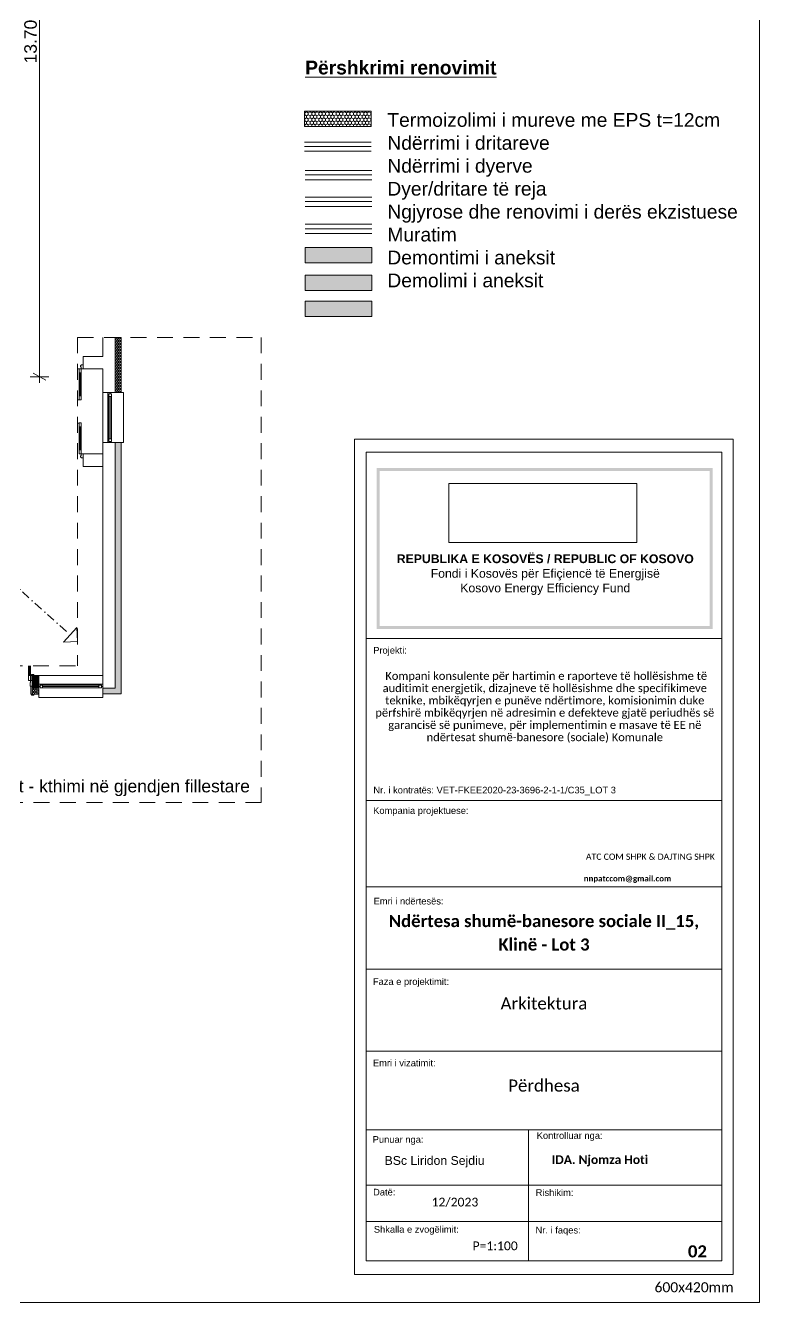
# Model space of a CAD drawing. Header units: feet. Extents: x 2796058 to 2855058, y -67651 to -26651.
# Drawn here: x 2840393 to 2855058, y -67651 to -42119 of the extents above; entities that cross this region are included whole.
import ezdxf

# ---------------------------------------------------------------- set-up
doc = ezdxf.new("R2010")
doc.units = ezdxf.units.FT
doc.header["$MEASUREMENT"] = 0
doc.header["$XCLIPFRAME"] = 0
doc.linetypes.add('Dot & Dashed', pattern=[335.138881, 176.388884, -88.194442, 0, -70.555556])
doc.linetypes.add('Long Dashed', pattern=[529.166651, 317.499995, -211.666656])
for name, color, linetype, lineweight in [('0_muret e jashtme_Pen_No__1', 7, 'Continuous', 0), ('Annotation - Text_Pen_No__1', 7, 'Continuous', 0), ('Dimensioning - General_Pen_No__1', 7, 'Continuous', 0), ('Dimensioning - General_Pen_No__41', 7, 'Continuous', 0), ('Shell - Roof_Pen_No__1', 7, 'Continuous', 0), ('Shell - Roof_Pen_No__21', 7, 'Continuous', 0), ('Structural - Bearing_Pen_No__1', 7, 'Continuous', 0), ('Structural - Bearing_Pen_No__11', 171, 'Continuous', 0), ('Structural - Bearing_Pen_No__15', 214, 'Continuous', 0), ('Structural - Bearing_Pen_No__20', 1, 'Continuous', 0), ('Structural - Bearing_Pen_No__60', 230, 'Continuous', 0), ('Text blocks_Pen_No__1', 7, 'Continuous', 0)]:
    doc.layers.add(name, color=color, linetype=linetype, lineweight=lineweight)
for name, color, linetype, lineweight, true_color in [('0_muret e jashtme_Pen_No__14', 7, 'Continuous', 0, 0xbd8b17), ('0_muret e jashtme_Pen_No__4', 7, 'Continuous', 0, 0x029e21), ('Annotation - Text_Pen_No__61', 7, 'Continuous', 0, 0x6a6a6a), ('Shell - Roof_Pen_No__61', 7, 'Continuous', 0, 0x6a6a6a), ('Structural - Bearing_Pen_No__106', 171, 'Continuous', 0, 0xaaaaff), ('Structural - Bearing_Pen_No__108', 7, 'Continuous', 0, 0xfd8379), ('Structural - Bearing_Pen_No__14', 7, 'Continuous', 0, 0xbd8b17), ('Structural - Bearing_Pen_No__4', 7, 'Continuous', 0, 0x029e21), ('Structural - Bearing_Pen_No__86', 7, 'Continuous', 0, 0x5555ff)]:
    doc.layers.add(name, color=color, linetype=linetype, lineweight=lineweight, true_color=true_color)
for name, color, linetype in [('Dimensioning - General', 7, 'Continuous'), ('Drawing & Figure', 7, 'Continuous'), ('Shell - Roof', 7, 'Continuous')]:
    doc.layers.add(name, color=color, linetype=linetype)
doc.styles.add('GENERATED_STYLE_1', font='arial.ttf')
doc.styles.add('GENERATED_STYLE_2', font='arialbd.ttf')
doc.styles.add('GENERATED_STYLE_3', font='calibrib.ttf')
doc.styles.add('GENERATED_STYLE_4', font='calibri.ttf')
doc.styles.add('GENERATED_STYLE_5', font='calibril.ttf')
doc.dimstyles.new('GENERATED_STYLE__1', dxfattribs={"dimtxt": 250, "dimasz": 190, "dimexe": 0.18, "dimexo": 3, "dimgap": 0.09, "dimtad": 1, "dimlfac": 0.001, "dimzin": 0, "dimdsep": 46, "dimtxsty": 'GENERATED_STYLE_1', "dimblk": 'ARROWHEAD_2', "dimblk1": 'ARROWHEAD_2', "dimblk2": 'ARROWHEAD_2', "dimcen": 0.09, "dimclrd": 7, "dimclre": 7, "dimclrt": 7, "dimadec": 0, "dimazin": 0, "dimtfac": 1, "dimtdec": 4, "dimtmove": 0, "dimatfit": 3, "dimfxl": 1, "dimtolj": 1, "dimtzin": 0, "dimarcsym": 0})
picture_1 = doc.add_image_def('image1.png', size_in_pixel=(354, 134))
pattern_1 = [(90, (2247653.822, -76424.967), (-34.6410162, 0), [20, -40]), (90, (2247636.502, -76394.967), (-34.6410162, 0), [20, -40]), (150, (2247653.822, -76404.967), (17.320508, 30), [20, -40]), (150, (2247619.18, -76404.967), (17.320508, 30), [20, -40]), (210, (2247653.822, -76424.967), (-17.320508, 30), [20, -40]), (210, (2247619.18, -76424.967), (-17.320508, 30), [20, -40])]

# ---------------------------------------------------------------- blocks, each defined once
blk = doc.blocks.new('Line_8', base_point=(2838086, -51428))
at = {"layer": 'Shell - Roof_Pen_No__1', "color": 7, "linetype": 'Dot & Dashed', "lineweight": 0}
blk.add_line((2838086, -51428), (2841284, -54302), dxfattribs=at)
at = {"layer": 'Shell - Roof_Pen_No__1', "color": 7, "linetype": 'Continuous', "lineweight": 0}
for p, q in [((2841150, -54451), (2841418, -54153)), ((2841433, -54436), (2841418, -54153)), ((2841433, -54436), (2841150, -54451))]:
    blk.add_line(p, q, dxfattribs=at)
blk = doc.blocks.new('*D129', base_point=(2247654, -76425))
at = {"layer": 'Dimensioning - General_Pen_No__1', "color": 7, "linetype": 'Continuous', "lineweight": 0, "transparency": 16777216}
for p, q in [((2840796, -35831), (2840546, -35686)), ((2840671, -35636), (2840671, -35759)), ((2840484, -35759), (2840859, -35759)), ((2840671, -35759), (2840671, -49140)), ((2840484, -49140), (2840859, -49140)), ((2840546, -49068), (2840796, -49212)), ((2840671, -49140), (2840671, -49262))]:
    blk.add_line(p, q, dxfattribs=at)
at = {"layer": 'Dimensioning - General_Pen_No__1', "color": 7, "lineweight": 0, "transparency": 16777216, "insert": (2840621, -42877), "char_height": 250, "attachment_point": 7, "rotation": 90, "style": 'GENERATED_STYLE_1'}
blk.add_mtext('\\A1;13.70', dxfattribs=at)
blk = doc.blocks.new('ARROWHEAD_2')
at = {"color": 0, "linetype": 'Continuous', "lineweight": 0}
for p, q in [((0, 0), (-1, 0)), ((-0.38, -0.66), (0.38, 0.66))]:
    blk.add_line(p, q, dxfattribs=at)

msp = doc.modelspace()

# ---------------------------------------------------------------- hatches: boundary and pattern name
at = {"layer": '0_muret e jashtme_Pen_No__14', "linetype": 'Continuous', "lineweight": 0, "true_color": 0xbd8b17}
h = msp.add_hatch(dxfattribs=at)
h.set_pattern_fill('STYROFOAM_SM_INSULATION', color=42, style=0, pattern_type=2)
h.set_pattern_definition(pattern_1)
h.paths.add_polyline_path([(2842304.521, -49458.4), (2842304.521, -48355.754), (2842184.521, -48355.754), (2842184.521, -49458.4)])
h = msp.add_hatch(dxfattribs=at)
h.set_pattern_fill('STYROFOAM_SM_INSULATION', color=42, style=0, pattern_type=2)
h.set_pattern_definition(pattern_1)
h.paths.add_polyline_path([(2841934.521, -55366.52), (2841934.521, -55484.939), (2842184.521, -55484.939), (2842304.521, -55484.939), (2842304.521, -50458.4), (2842184.521, -50458.4), (2842184.521, -55366.52)])
h = msp.add_hatch(dxfattribs=at)
h.set_pattern_fill('STYROFOAM_SM_INSULATION', color=42, style=0, pattern_type=2)
h.set_pattern_definition(pattern_1)
h.paths.add_polyline_path([(2840659.521, -55366.52), (2840522.86, -55366.52), (2840522.86, -55486.52), (2840659.521, -55486.52)])
at = {"layer": 'Structural - Bearing_Pen_No__106', "linetype": 'Continuous', "lineweight": 0, "true_color": 0xaaaaff}
for points in [[(2845982.18, -46865.927), (2847310.364, -46865.927), (2847310.364, -46558.349), (2845982.18, -46558.349)], [(2840659.521, -55116.52), (2840522.824, -55116.52), (2840522.824, -55366.52), (2840659.521, -55366.52)]]:
    msp.add_hatch(color=161, dxfattribs=at).paths.add_polyline_path(points)
at = {"layer": 'Structural - Bearing_Pen_No__108', "linetype": 'Continuous', "lineweight": 0, "true_color": 0xfee0dd}
msp.add_hatch(color=254, dxfattribs=at).paths.add_polyline_path([(2845982.18, -47939.749), (2847310.364, -47939.749), (2847310.364, -47632.172), (2845982.18, -47632.172)])
at = {"layer": 'Structural - Bearing_Pen_No__14', "linetype": 'Continuous', "lineweight": 0, "true_color": 0xbd8b17}
h = msp.add_hatch(dxfattribs=at)
h.set_pattern_fill('HEXAGONAL', color=42, style=0, pattern_type=2)
h.set_pattern_definition([(90, (2247653.82, -76424.97), (-69.282032, 0), [40, -80]), (90, (2247619.18, -76364.97), (-69.282032, 0), [40, -80]), (150, (2247653.82, -76384.97), (34.641016, 60), [40, -80]), (150, (2247584.54, -76384.97), (34.641016, 60), [40, -80]), (210, (2247653.82, -76424.97), (-34.641016, 60), [40, -80]), (210, (2247584.54, -76424.97), (-34.641016, 60), [40, -80])])
h.paths.add_polyline_path([(2845968.815, -44139.734), (2847296.999, -44139.734), (2847296.999, -43832.156), (2845968.815, -43832.156)])
at = {"layer": 'Structural - Bearing_Pen_No__15', "linetype": 'Continuous', "lineweight": 0, "true_color": 0xdfbfdf}
msp.add_hatch(color=254, dxfattribs=at).paths.add_polyline_path([(2845982.18, -47415.931), (2847310.364, -47415.931), (2847310.364, -47108.354), (2845982.18, -47108.354)])
at = {"layer": 'Structural - Bearing_Pen_No__86', "linetype": 'Continuous', "lineweight": 0, "true_color": 0x5555ff}
for points in [[(2847411.189, -50965.487), (2848682.43, -50965.487), (2848682.43, -51023.105), (2847468.807, -51023.105), (2847468.807, -54049.253), (2847411.189, -54049.253)], [(2848021.327, -51023.105), (2848021.327, -50965.487), (2854123.094, -50965.487), (2854123.094, -54049.253), (2854065.476, -54049.253), (2854065.476, -51023.105)], [(2847411.189, -52998.486), (2847468.807, -52998.486), (2847468.807, -54126.65), (2848682.43, -54126.65), (2848682.43, -54184.268), (2847411.189, -54184.268)], [(2848021.327, -54184.268), (2848021.327, -54126.65), (2854065.476, -54126.65), (2854065.476, -52998.486), (2854123.094, -52998.486), (2854123.094, -54184.268)]]:
    msp.add_hatch(color=173, dxfattribs=at).paths.add_polyline_path(points)

# ---------------------------------------------------------------- linework, layer by layer
at = {"layer": '0_muret e jashtme_Pen_No__1', "color": 7, "linetype": 'Continuous', "lineweight": 0}
for p, q in [((2842184.521, -49034.939), (2842184.521, -48355.754)), ((2841543.174, -48904.939), (2841543.174, -48734.939)), ((2841543.174, -48904.939), (2841543.174, -48734.939)), ((2841463.174, -48984.939), (2841463.174, -49064.939)), ((2841503.174, -48984.939), (2841463.174, -48984.939)), ((2841493.174, -48944.939), (2841493.174, -48919.539)), ((2841493.174, -48919.539), (2841503.174, -48919.539)), ((2841503.174, -48944.939), (2841493.174, -48944.939)), ((2841503.174, -48919.539), (2841503.174, -48904.939)), ((2841503.174, -48904.939), (2841543.174, -48904.939)), ((2841503.174, -48984.939), (2841503.174, -48944.939)), ((2841543.174, -48984.939), (2841503.174, -48984.939)), ((2841503.174, -49064.939), (2841503.174, -48984.939)), ((2841543.174, -48984.939), (2841543.174, -48904.939)), ((2841543.174, -48904.939), (2841543.174, -48984.939)), ((2841543.174, -48984.939), (2841543.174, -48904.939)), ((2841543.174, -48984.939), (2841543.174, -48904.939)), ((2841483.174, -49064.939), (2841463.174, -49064.939)), ((2841463.174, -49064.939), (2841463.174, -49524.939)), ((2841463.174, -49064.939), (2841503.174, -49064.939)), ((2841503.174, -49064.939), (2841483.174, -49064.939)), ((2841483.174, -49064.939), (2841483.174, -49524.939)), ((2841483.174, -49524.939), (2841483.174, -49064.939)), ((2841483.174, -49524.939), (2841483.174, -49064.939)), ((2841503.174, -49524.939), (2841503.174, -49064.939)), ((2841934.521, -49034.939), (2841934.521, -49134.939)), ((2841463.174, -49524.939), (2841483.174, -49524.939)), ((2841503.174, -49524.939), (2841463.174, -49524.939)), ((2841463.174, -49524.939), (2841463.174, -49604.939)), ((2841483.174, -49524.939), (2841503.174, -49524.939)), ((2841503.174, -49604.939), (2841503.174, -49524.939)), ((2842034.521, -49458.4), (2841934.521, -49458.4)), ((2842084.521, -49458.4), (2842034.521, -49458.4)), ((2842184.521, -49458.4), (2842084.521, -49458.4)), ((2841463.174, -49604.939), (2841503.174, -49604.939)), ((2841463.174, -50145.325), (2841463.174, -50065.325)), ((2841463.174, -50065.325), (2841503.174, -50065.325)), ((2841463.174, -50145.325), (2841483.174, -50145.325)), ((2841463.174, -50605.325), (2841463.174, -50145.325)), ((2841503.174, -50145.325), (2841463.174, -50145.325)), ((2841483.174, -50145.325), (2841503.174, -50145.325)), ((2841483.174, -50605.325), (2841483.174, -50145.325)), ((2841483.174, -50145.325), (2841483.174, -50605.325)), ((2841483.174, -50145.325), (2841483.174, -50605.325)), ((2841503.174, -50065.325), (2841503.174, -50145.325)), ((2841503.174, -50145.325), (2841503.174, -50605.325)), ((2842034.521, -50458.4), (2841934.521, -50458.4)), ((2842084.521, -50458.4), (2842034.521, -50458.4)), ((2842184.521, -50458.4), (2842084.521, -50458.4)), ((2841483.174, -50605.325), (2841463.174, -50605.325)), ((2841463.174, -50685.325), (2841463.174, -50605.325)), ((2841463.174, -50605.325), (2841503.174, -50605.325)), ((2841503.174, -50685.325), (2841463.174, -50685.325)), ((2841503.174, -50605.325), (2841483.174, -50605.325)), ((2841503.174, -50725.325), (2841493.174, -50725.325)), ((2841493.174, -50725.325), (2841493.174, -50750.725)), ((2841493.174, -50750.725), (2841503.174, -50750.725)), ((2841503.174, -50605.325), (2841503.174, -50685.325)), ((2841503.174, -50685.325), (2841503.174, -50725.325)), ((2841543.174, -50685.325), (2841503.174, -50685.325)), ((2841503.174, -50750.725), (2841503.174, -50765.325)), ((2841503.174, -50765.325), (2841543.174, -50765.325)), ((2841543.174, -50685.325), (2841543.174, -50765.325)), ((2841543.174, -50765.325), (2841543.174, -50685.325)), ((2841543.174, -50685.325), (2841543.174, -50765.325)), ((2841543.174, -50685.325), (2841543.174, -50765.325)), ((2841543.174, -50765.325), (2841543.174, -50935.325)), ((2841543.174, -50765.325), (2841543.174, -50935.325)), ((2840522.86, -55116.52), (2840559.86, -55116.52)), ((2840522.86, -55116.52), (2840522.86, -55216.52)), ((2840522.86, -55116.52), (2840522.86, -55216.52)), ((2841934.521, -55286.52), (2841934.521, -55116.52)), ((2840522.86, -55216.52), (2840522.86, -55331.52)), ((2840522.86, -55331.52), (2840522.86, -55366.52)), ((2840522.86, -55366.52), (2840634.521, -55366.52)), ((2840522.86, -55366.52), (2840522.86, -55486.52)), ((2841934.521, -55336.52), (2841934.521, -55286.52)), ((2841934.521, -55366.52), (2841934.521, -55336.52)), ((2841934.521, -55486.52), (2841934.521, -55366.52)), ((2840522.86, -55486.52), (2840559.86, -55486.52))]:
    msp.add_line(p, q, dxfattribs=at)
for points in [[(2841934.521, -48355.754), (2841934.521, -48734.939)], [(2842304.521, -49034.939), (2842304.521, -48355.754)], [(2841934.521, -48734.939), (2841543.174, -48734.939)], [(2841543.174, -48984.939), (2841934.521, -48984.939)], [(2841934.521, -48984.939), (2841934.521, -49034.939)], [(2841934.521, -49034.939), (2841934.521, -49458.4)], [(2842184.521, -49458.4), (2842184.521, -49134.939)], [(2841934.521, -50458.4), (2841934.521, -55366.52)], [(2842184.521, -55116.52), (2842184.521, -50458.4)], [(2841934.521, -50685.325), (2841543.174, -50685.325)], [(2841543.174, -50935.325), (2841934.521, -50935.325)], [(2840634.521, -55116.52), (2840522.86, -55116.52)], [(2842184.521, -55366.52), (2842184.521, -55116.52)], [(2841934.521, -55366.52), (2842184.521, -55366.52)], [(2840522.86, -55486.52), (2840659.521, -55486.52)]]:
    msp.add_lwpolyline(points, dxfattribs=at)
at = {"layer": '0_muret e jashtme_Pen_No__1', "color": 7, "linetype": 'Continuous', "lineweight": 0, "flags": 128}
for points in [[(2842304.521, -49458.4), (2842304.521, -48355.754), (2842184.521, -48355.754), (2842184.521, -49458.4)], [(2841934.521, -55366.52), (2841934.521, -55484.939), (2842184.521, -55484.939), (2842304.521, -55484.939), (2842304.521, -50458.4), (2842184.521, -50458.4), (2842184.521, -55366.52)]]:
    msp.add_lwpolyline(points, close=True, dxfattribs=at)
at = {"layer": '0_muret e jashtme_Pen_No__1', "color": 7, "linetype": 'Continuous', "lineweight": 0}
for centre, start, end in [((2841503.174, -48984.939), 263.4881207, 266.3009289), ((2841503.174, -50685.325), 93.6990711, 96.5118793)]:
    msp.add_arc(centre, 620, start, end, dxfattribs=at)
at = {"layer": '0_muret e jashtme_Pen_No__4', "color": 104, "linetype": 'Continuous', "lineweight": 0, "true_color": 0x029e21}
for p, q in [((2841934.521, -50458.4), (2841934.521, -49458.4)), ((2842034.521, -49458.4), (2841934.521, -49458.4)), ((2842034.521, -49458.4), (2842034.521, -49508.4)), ((2842084.521, -49458.4), (2842034.521, -49458.4)), ((2842084.521, -49458.4), (2842034.521, -49458.4)), ((2842034.521, -49508.4), (2842059.521, -49508.4)), ((2842034.521, -49508.4), (2842034.521, -50408.4)), ((2842059.521, -49508.4), (2842059.521, -49483.4)), ((2842059.521, -49483.4), (2842084.521, -49483.4)), ((2842059.521, -49483.4), (2842059.521, -49533.4)), ((2842109.521, -49483.4), (2842059.521, -49483.4)), ((2842084.521, -49483.4), (2842084.521, -49458.4)), ((2842184.521, -49458.4), (2842084.521, -49458.4)), ((2842109.521, -49533.4), (2842109.521, -49483.4)), ((2842254.521, -49458.4), (2842184.521, -49458.4)), ((2842351.404, -49458.4), (2842184.521, -49458.4)), ((2842351.404, -50458.4), (2842351.404, -49458.4)), ((2842059.521, -49533.4), (2842109.521, -49533.4)), ((2842059.521, -49533.4), (2842059.521, -50383.4)), ((2842084.521, -50383.4), (2842084.521, -49533.4)), ((2842109.521, -50383.4), (2842109.521, -49533.4)), ((2842109.521, -50383.4), (2842109.521, -49533.4)), ((2842034.521, -50458.4), (2841934.521, -50458.4)), ((2842059.521, -50408.4), (2842034.521, -50408.4)), ((2842034.521, -50408.4), (2842034.521, -50458.4)), ((2842084.521, -50458.4), (2842034.521, -50458.4)), ((2842084.521, -50458.4), (2842034.521, -50458.4)), ((2842109.521, -50383.4), (2842059.521, -50383.4)), ((2842059.521, -50383.4), (2842059.521, -50433.4)), ((2842059.521, -50433.4), (2842059.521, -50408.4)), ((2842084.521, -50433.4), (2842059.521, -50433.4)), ((2842059.521, -50433.4), (2842109.521, -50433.4)), ((2842084.521, -50458.4), (2842084.521, -50433.4)), ((2842184.521, -50458.4), (2842084.521, -50458.4)), ((2842109.521, -50433.4), (2842109.521, -50383.4)), ((2842184.521, -50458.4), (2842254.521, -50458.4)), ((2842351.404, -50458.4), (2842184.521, -50458.4)), ((2840454.86, -55116.52), (2840454.86, -54918.671)), ((2840474.86, -55116.52), (2840454.86, -55116.52)), ((2840454.86, -55216.52), (2840454.86, -55116.52)), ((2840454.86, -55116.52), (2840494.86, -55116.52)), ((2840474.86, -55116.52), (2840474.86, -54918.671)), ((2840474.86, -54918.671), (2840474.86, -55116.52)), ((2840474.86, -54918.671), (2840474.86, -55116.52)), ((2840494.86, -55116.52), (2840474.86, -55116.52)), ((2840494.86, -54918.671), (2840494.86, -55116.52)), ((2840494.86, -55116.52), (2840494.86, -55216.52)), ((2840497.86, -55216.52), (2840497.86, -55116.52)), ((2840497.86, -55116.52), (2840522.86, -55116.52)), ((2840509.86, -55097.52), (2840559.86, -55097.52)), ((2840509.86, -55116.52), (2840509.86, -55097.52)), ((2840559.86, -55116.52), (2840509.86, -55116.52)), ((2840522.86, -55116.52), (2840522.86, -55216.52)), ((2840522.86, -55116.52), (2840522.86, -55216.52)), ((2840522.86, -55116.52), (2840522.86, -55216.52)), ((2840522.86, -55116.52), (2840522.86, -55216.52)), ((2840522.86, -55116.52), (2840559.86, -55116.52)), ((2840522.86, -55116.52), (2840559.86, -55116.52)), ((2840559.86, -55097.52), (2840559.86, -55116.52)), ((2840659.521, -55116.52), (2840971.649, -55116.52)), ((2840946.649, -55116.52), (2841934.521, -55116.52)), ((2841934.521, -55286.52), (2841934.521, -55116.52)), ((2840494.86, -55216.52), (2840454.86, -55216.52)), ((2840494.86, -55256.52), (2840482.86, -55256.52)), ((2840482.86, -55256.52), (2840482.86, -55331.52)), ((2840482.86, -55331.52), (2840522.86, -55331.52)), ((2840522.86, -55216.52), (2840494.86, -55216.52)), ((2840494.86, -55216.52), (2840494.86, -55256.52)), ((2840522.86, -55216.52), (2840497.86, -55216.52)), ((2840497.86, -55486.52), (2840497.86, -55331.52)), ((2840497.86, -55331.52), (2840522.86, -55331.52)), ((2840522.86, -55331.52), (2840522.86, -55216.52)), ((2840522.86, -55216.52), (2840522.86, -55331.52)), ((2840522.86, -55216.52), (2840522.86, -55331.52)), ((2840522.86, -55331.52), (2840522.86, -55486.52)), ((2840522.86, -55331.52), (2840522.86, -55366.52)), ((2840522.86, -55331.52), (2840522.86, -55366.52)), ((2840522.86, -55366.52), (2840522.86, -55486.52)), ((2840522.86, -55366.52), (2840522.86, -55486.52)), ((2840709.521, -55286.52), (2840659.521, -55286.52)), ((2840659.521, -55336.52), (2840684.521, -55336.52)), ((2840659.521, -55486.52), (2840659.521, -55366.52)), ((2840684.521, -55336.52), (2840684.521, -55311.52)), ((2840684.521, -55311.52), (2840709.521, -55311.52)), ((2840734.521, -55311.52), (2840684.521, -55311.52)), ((2840684.521, -55311.52), (2840684.521, -55361.52)), ((2840684.521, -55361.52), (2840734.521, -55361.52)), ((2840709.521, -55311.52), (2840709.521, -55286.52)), ((2840971.649, -55286.52), (2840709.521, -55286.52)), ((2840734.521, -55361.52), (2840734.521, -55311.52)), ((2840971.649, -55311.52), (2840734.521, -55311.52)), ((2840734.521, -55336.52), (2840971.649, -55336.52)), ((2840734.521, -55361.52), (2840971.649, -55361.52)), ((2840734.521, -55361.52), (2840971.649, -55361.52)), ((2841884.521, -55286.52), (2840946.649, -55286.52)), ((2841859.521, -55311.52), (2840946.649, -55311.52)), ((2840946.649, -55336.52), (2841859.521, -55336.52)), ((2840946.649, -55361.52), (2841859.521, -55361.52)), ((2840946.649, -55361.52), (2841859.521, -55361.52)), ((2841909.521, -55311.52), (2841859.521, -55311.52)), ((2841859.521, -55311.52), (2841859.521, -55361.52)), ((2841859.521, -55361.52), (2841909.521, -55361.52)), ((2841934.521, -55286.52), (2841884.521, -55286.52)), ((2841884.521, -55286.52), (2841884.521, -55311.52)), ((2841884.521, -55311.52), (2841909.521, -55311.52)), ((2841909.521, -55311.52), (2841909.521, -55336.52)), ((2841909.521, -55361.52), (2841909.521, -55311.52)), ((2841909.521, -55336.52), (2841934.521, -55336.52)), ((2841934.521, -55336.52), (2841934.521, -55286.52)), ((2841934.521, -55336.52), (2841934.521, -55286.52)), ((2841934.521, -55366.52), (2841934.521, -55336.52)), ((2841934.521, -55486.52), (2841934.521, -55366.52)), ((2840522.86, -55486.52), (2840497.86, -55486.52)), ((2840509.86, -55486.52), (2840559.86, -55486.52)), ((2840509.86, -55505.52), (2840509.86, -55486.52)), ((2840559.86, -55505.52), (2840509.86, -55505.52)), ((2840522.86, -55486.52), (2840559.86, -55486.52)), ((2840522.86, -55486.52), (2840559.86, -55486.52)), ((2840559.86, -55486.52), (2840559.86, -55505.52)), ((2840659.521, -55486.52), (2840659.521, -55556.52)), ((2840659.521, -55556.52), (2840971.649, -55556.52)), ((2840946.649, -55556.52), (2841934.521, -55556.52)), ((2841934.521, -55556.52), (2841934.521, -55486.52))]:
    msp.add_line(p, q, dxfattribs=at)
at = {"layer": 'Shell - Roof_Pen_No__1', "color": 7, "linetype": 'Continuous', "lineweight": 0}
for p, q in [((2846968.567, -50390.067), (2854534.532, -50390.067)), ((2846968.567, -57613.376), (2846968.567, -50390.067)), ((2854534.532, -50390.067), (2854534.532, -67090.382)), ((2847199.039, -57613.376), (2847199.039, -50652.579)), ((2847199.039, -50652.579), (2854304.06, -50652.579)), ((2854304.06, -50652.579), (2854304.06, -57613.376)), ((2854304.06, -54377.208), (2847199.039, -54377.208)), ((2847199.039, -66819.915), (2847199.039, -54942.57)), ((2854304.06, -54942.57), (2854304.06, -66819.915)), ((2854304.06, -57613.376), (2847199.039, -57613.376)), ((2854304.06, -57613.376), (2847199.039, -57613.376)), ((2854304.06, -59341.541), (2847199.039, -59341.541)), ((2854304.06, -60983.666), (2847199.039, -60983.666)), ((2854304.06, -62625.791), (2847199.039, -62625.791)), ((2854304.06, -64198.016), (2847199.039, -64198.016)), ((2850442.876, -64198.016), (2850442.876, -66819.915)), ((2854304.06, -65305.045), (2847199.039, -65305.045)), ((2854304.06, -66032.898), (2847199.039, -66032.898)), ((2854304.06, -66819.915), (2847199.039, -66819.915)), ((2854534.532, -67090.382), (2846968.567, -67090.382))]:
    msp.add_line(p, q, dxfattribs=at)
at = {"layer": 'Shell - Roof_Pen_No__21', "color": 7, "linetype": 'Continuous', "lineweight": 0}
for p, q in [((2855057.579, -67651.285), (2855057.579, -26651.285)), ((2841934.521, -48984.939), (2841432.86, -48984.939)), ((2842184.521, -49034.939), (2842184.521, -49134.939)), ((2796057.579, -67651.285), (2855057.579, -67651.285))]:
    msp.add_line(p, q, dxfattribs=at)
at = {"layer": 'Shell - Roof_Pen_No__21', "color": 7, "linetype": 'Long Dashed', "lineweight": 0}
for p, q in [((2841432.86, -48355.754), (2845102.465, -48355.754)), ((2841432.86, -48355.754), (2841432.86, -54918.671)), ((2845102.465, -48355.754), (2845102.465, -57654.668)), ((2835250.753, -54918.671), (2841432.86, -54918.671)), ((2845102.465, -57654.668), (2835250.753, -57654.668))]:
    msp.add_line(p, q, dxfattribs=at)
at = {"layer": 'Shell - Roof_Pen_No__61', "color": 251, "linetype": 'Continuous', "lineweight": 0, "true_color": 0x6a6a6a}
msp.add_line((2846968.567, -67090.382), (2846968.567, -54942.57), dxfattribs=at)
at = {"layer": 'Structural - Bearing_Pen_No__1', "color": 7, "linetype": 'Continuous', "lineweight": 0, "flags": 128}
for points in [[(2845968.815, -44139.734), (2847296.999, -44139.734), (2847296.999, -43832.156), (2845968.815, -43832.156)], [(2845982.18, -46865.927), (2847310.364, -46865.927), (2847310.364, -46558.349), (2845982.18, -46558.349)], [(2845982.18, -47415.931), (2847310.364, -47415.931), (2847310.364, -47108.354), (2845982.18, -47108.354)], [(2845982.18, -47939.749), (2847310.364, -47939.749), (2847310.364, -47632.172), (2845982.18, -47632.172)], [(2840659.521, -55116.52), (2840522.824, -55116.52), (2840522.824, -55366.52), (2840659.521, -55366.52)]]:
    msp.add_lwpolyline(points, close=True, dxfattribs=at)
at = {"layer": 'Structural - Bearing_Pen_No__11', "color": 171, "linetype": 'Continuous', "lineweight": 0}
for p, q in [((2845982.18, -46092.899), (2847310.364, -46092.899)), ((2845982.18, -46181.684), (2847310.364, -46181.684)), ((2845982.18, -46276.608), (2847310.364, -46276.608))]:
    msp.add_line(p, q, dxfattribs=at)
at = {"layer": 'Structural - Bearing_Pen_No__20', "color": 1, "linetype": 'Continuous', "lineweight": 0}
for p, q in [((2845968.815, -44449.583), (2847296.999, -44449.583)), ((2845968.815, -44538.368), (2847296.999, -44538.368)), ((2845968.815, -44633.292), (2847296.999, -44633.292))]:
    msp.add_line(p, q, dxfattribs=at)
at = {"layer": 'Structural - Bearing_Pen_No__4', "color": 104, "linetype": 'Continuous', "lineweight": 0, "true_color": 0x029e21}
for p, q in [((2845982.18, -45551.587), (2847310.364, -45551.587)), ((2845982.18, -45640.372), (2847310.364, -45640.372)), ((2845982.18, -45735.296), (2847310.364, -45735.296))]:
    msp.add_line(p, q, dxfattribs=at)
at = {"layer": 'Structural - Bearing_Pen_No__60', "color": 230, "linetype": 'Continuous', "lineweight": 0}
for p, q in [((2845982.18, -45017.207), (2847310.364, -45017.207)), ((2845982.18, -45105.992), (2847310.364, -45105.992)), ((2845982.18, -45200.916), (2847310.364, -45200.916))]:
    msp.add_line(p, q, dxfattribs=at)

# ---------------------------------------------------------------- block references
at = {"layer": 'Shell - Roof', "color": 7, "linetype": 'Dot & Dashed', "lineweight": 0}
msp.add_blockref('Line_8', (2838086.117, -51428.278), dxfattribs=at)

# ---------------------------------------------------------------- texts
at = {"layer": 'Annotation - Text_Pen_No__1', "color": 7, "style": 'GENERATED_STYLE_3'}
msp.add_text('IDA. Njomza Hoti', height=175, dxfattribs=at).set_placement((2850906.016, -64883.18))
at = {"layer": 'Annotation - Text_Pen_No__1', "color": 7, "linetype": 'Continuous', "lineweight": 0, "attachment_point": 2}
for s, insert, char_height, style in [('\\A1;REPUBLIKA E KOSOVËS / REPUBLIC OF KOSOVO\\P{\\fArial|b0|i0|c0|p34;Fondi i Kosovës për Efiçiencë të Energjisë\\PKosovo Energy Efficiency Fund\\P}', (2850778.013, -52693.432), 175, 'GENERATED_STYLE_2'), ('\\A1;Demontimi i aneksit - kthimi në gjendjen fillestare', (2841091.89, -57201.492), 250, 'GENERATED_STYLE_1'), ('\\A1;Arkitektura', (2850751.549, -61550.826), 242.5, 'GENERATED_STYLE_4'), ('\\A1;Përdhesa', (2850751.549, -63192.951), 242.5, 'GENERATED_STYLE_4'), ('\\A1;12/2023', (2848972.725, -65556.863), 175, 'GENERATED_STYLE_4'), ('\\A1;P=1:100', (2849776.467, -66431.425), 175, 'GENERATED_STYLE_4'), ('\\A1; 02', (2853776.415, -66508.088), 242.5, 'GENERATED_STYLE_3')]:
    msp.add_mtext(s, dxfattribs=dict(at, insert=insert, char_height=char_height, style=style))
at = {"layer": 'Annotation - Text_Pen_No__1', "color": 7, "linetype": 'Continuous', "lineweight": 0, "insert": (2850768.515, -55041.768), "char_height": 160, "width": 6797.99537, "attachment_point": 2, "line_spacing_factor": 0.919632, "style": 'GENERATED_STYLE_5'}
msp.add_mtext('\\A1; Kompani konsulente për hartimin e raporteve të hollësishme të auditimit energjetik, dizajneve të hollësishme dhe specifikimeve teknike, mbikëqyrjen e punëve ndërtimore, komisionimin duke përfshirë mbikëqyrjen në adresimin e defekteve gjatë periudhës së garancisë së punimeve, për implementimin e masave të EE në ndërtesat shumë-banesore (sociale) Komunale', dxfattribs=at)
at = {"layer": 'Annotation - Text_Pen_No__1', "color": 7, "linetype": 'Continuous', "lineweight": 5, "attachment_point": 2}
for s, insert, char_height, style in [('\\A1;ATC COM SHPK & DAJTING SHPK ', (2852878.607, -58675.523), 125, 'GENERATED_STYLE_4'), ('\\A1;BSc Liridon Sejdiu', (2848566.508, -64724.821), 175, 'GENERATED_STYLE_1')]:
    msp.add_mtext(s, dxfattribs=dict(at, insert=insert, char_height=char_height, style=style))
at = {"layer": 'Annotation - Text_Pen_No__1', "color": 7, "linetype": 'Continuous', "lineweight": 0, "insert": (2850751.549, -59903.24), "char_height": 242.5, "attachment_point": 2, "line_spacing_factor": 1.16153, "style": 'GENERATED_STYLE_3'}
msp.add_mtext('\\A1;Ndërtesa shumë-banesore sociale II_15, \\PKlinë - Lot 3', dxfattribs=at)
at = {"layer": 'Annotation - Text_Pen_No__61', "color": 251, "linetype": 'Continuous', "lineweight": 0, "true_color": 0x6a6a6a, "insert": (2853751.09, -67247.013), "char_height": 200, "attachment_point": 2, "style": 'GENERATED_STYLE_4'}
msp.add_mtext('\\A1;600x420mm', dxfattribs=at)
at = {"layer": 'Dimensioning - General_Pen_No__41', "color": 7, "linetype": 'Continuous', "lineweight": 0, "attachment_point": 7}
for s, insert, char_height, style in [('\\A1;{\\LPërshkrimi renovimit}', (2845980.313, -43100.624), 275, 'GENERATED_STYLE_2'), ('\\A1;Projekti:', (2847339.908, -54717.746), 133.375, 'GENERATED_STYLE_1'), ('\\A1;Nr. i kontratës: VET-FKEE2020-23-3696-2-1-1/C35_LOT 3', (2847343.655, -57511.339), 133.375, 'GENERATED_STYLE_1'), ('\\A1;Kompania projektuese:', (2847339, -57923.089), 133.375, 'GENERATED_STYLE_1'), ('\\A1;Emri i ndërtesës:', (2847347.565, -59695.295), 133.375, 'GENERATED_STYLE_1'), ('\\A1;Faza e projektimit:', (2847333.368, -61342.271), 133.375, 'GENERATED_STYLE_1'), ('\\A1;Emri i vizatimit:', (2847333.833, -62930.548), 133.375, 'GENERATED_STYLE_1'), ('\\A1;Punuar nga:', (2847329.673, -64499.11), 133.375, 'GENERATED_STYLE_1'), ('\\A1;Kontrolluar nga:', (2850607.31, -64420.397), 133.375, 'GENERATED_STYLE_1'), ('\\A1;Datë:', (2847337.678, -65513.896), 133.375, 'GENERATED_STYLE_1'), ('\\A1;Rishikim:', (2850585.516, -65522.118), 133.375, 'GENERATED_STYLE_1'), ('\\A1;Shkalla e zvogëlimit:', (2847352.512, -66296.499), 133.375, 'GENERATED_STYLE_1'), ('\\A1;Nr. i faqes:', (2850584.332, -66312.095), 133.375, 'GENERATED_STYLE_1')]:
    msp.add_mtext(s, dxfattribs=dict(at, insert=insert, char_height=char_height, style=style))
at = {"layer": 'Dimensioning - General_Pen_No__41', "color": 7, "linetype": 'Continuous', "lineweight": 5, "insert": (2851548.656, -59262.732), "char_height": 115, "attachment_point": 7, "line_spacing_factor": 0.922253, "style": 'GENERATED_STYLE_1'}
msp.add_mtext('\\A1;\\pt737.29,1517,2350.4,3281.9;{\\fCalibri|b1|i0|c0|p34;nnpatccom@gmail.com}', dxfattribs=at)
at = {"layer": 'Text blocks_Pen_No__1', "color": 7, "linetype": 'Continuous', "lineweight": 0, "insert": (2847622.742, -43869.151), "char_height": 275, "attachment_point": 1, "style": 'GENERATED_STYLE_1'}
msp.add_mtext('\\A1;Termoizolimi i mureve me EPS t=12cm\\PNdërrimi i dritareve\\PNdërrimi i dyerve\\PDyer/dritare të reja\\PNgjyrose dhe renovimi i derës ekzistuese\\PMuratim\\PDemontimi i aneksit\\PDemolimi i aneksit\\P\\P', dxfattribs=at)

# ---------------------------------------------------------------- dimensions: what is measured, and where the dimension line sits
at = {"layer": 'Dimensioning - General', "color": 7, "linetype": 'Continuous', "lineweight": 0}
dim = msp.add_linear_dim(base=(2840671.164, -49140.13), p1=(2840144.092, -35758.549), p2=(2840144.092, -49140.13), angle=270, text='13.70', dimstyle='GENERATED_STYLE__1', dxfattribs=at)
dim.commit()
dim.dimension.update_dxf_attribs({"geometry": '*D129', "text_midpoint": (2840496.164, -42456.767), "dimtype": 160, "text_rotation": 90})

# ---------------------------------------------------------------- pictures from other files: only their frames are drawn
at = {"layer": 'Drawing & Figure', "linetype": 'Continuous', "lineweight": 0}
image = msp.add_image(picture_1, insert=(2848850.567, -52458.187), size_in_units=(3758.688, 1183.979), dxfattribs=at)
image.set_boundary_path([(-0.5, -0.5), (353.5, 133.5)])

doc.saveas('drawing.dxf')
